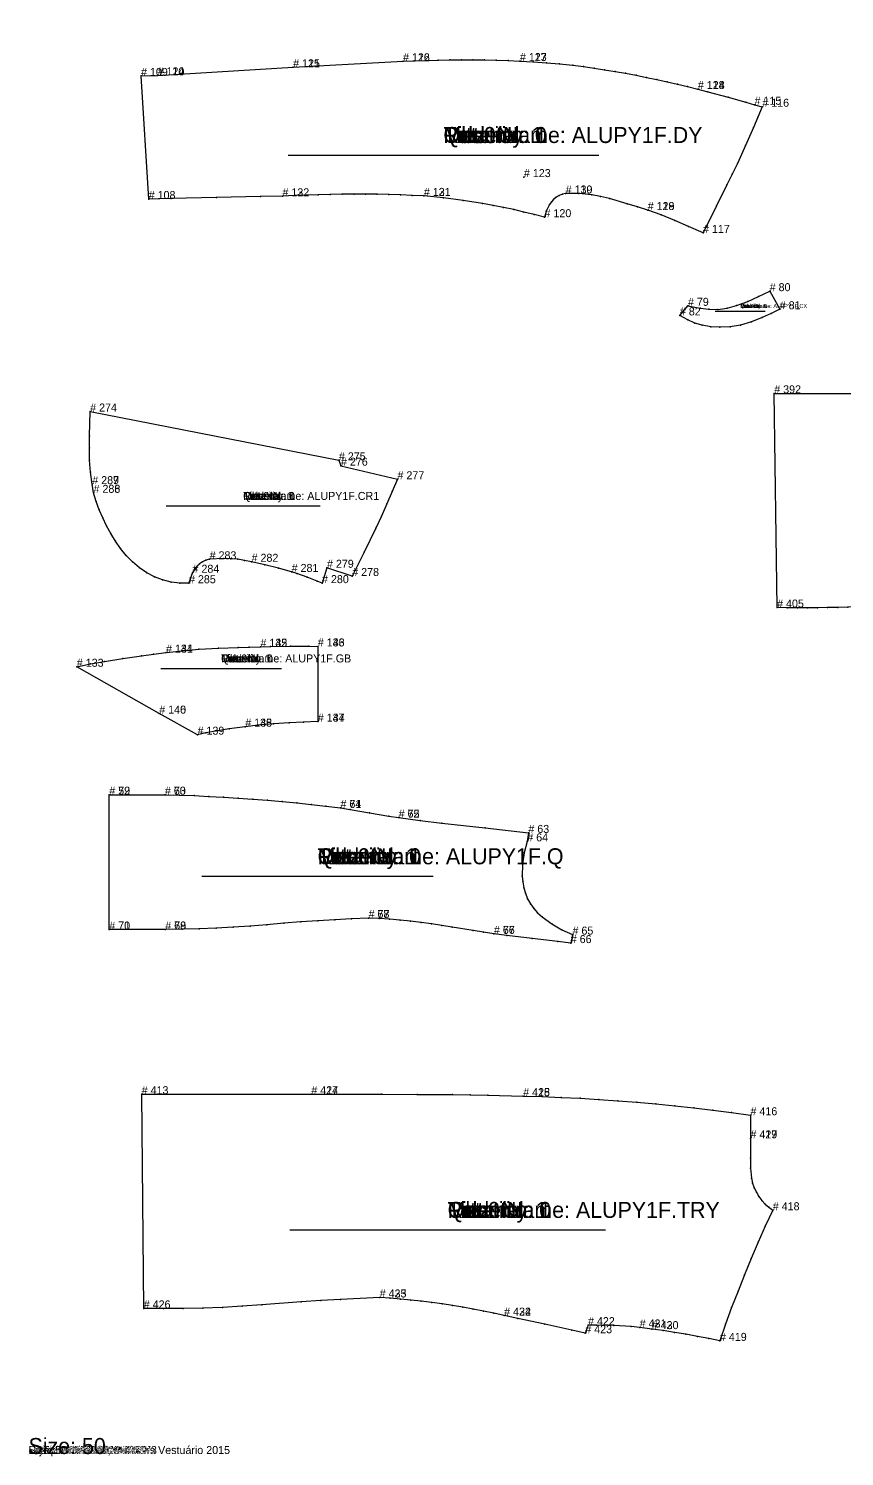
# Model space of a CAD drawing. Header units: metres. Extents: x 0 to 4082, y -3 to 2700.
# Drawn here: x 0 to 1021, y -3 to 1782 of the extents above; entities that cross this region are included whole.
import ezdxf

# ---------------------------------------------------------------- set-up
doc = ezdxf.new("R2010")
doc.units = ezdxf.units.M

# ---------------------------------------------------------------- blocks, each defined once
blk = doc.blocks.new('1')
at = {"layer": '1'}
blk.add_text('Size: 50', height=10, dxfattribs=at).set_placement((0, 0))
blk = doc.blocks.new('2')
at = {"layer": '1'}
blk.add_text('Size: 50', height=20, dxfattribs=at).set_placement((0, 0))
blk = doc.blocks.new('3')
at = {"layer": '1'}
blk.add_lwpolyline([(101, 824.1), (170.6, 824.1), (189, 823.6), (207.3, 822.9), (225.6, 822), (244, 821.1), (262.3, 819.9), (280.6, 818.6), (298.9, 817.2), (317.2, 815.6), (335.5, 813.8), (353.7, 811.9), (372, 809.8), (390.2, 807.5), (402.3, 805.5), (426.5, 801.4), (450.8, 797.4), (462.9, 795.4), (489.9, 791.9), (517, 788.6), (571.1, 782.5), (625.2, 776.3), (623.8, 765.7), (619.9, 751.5), (617.8, 737.1), (617.5, 722.4), (618.1, 715), (619.5, 707.8), (621.5, 700.8), (624.2, 694.1), (627.7, 687.7), (631.9, 681.8), (636.8, 676.3), (642.4, 671.4), (654.5, 662.7), (667, 655.3), (680.4, 649.2), (678.2, 638.6), (662.1, 640.5), (630.1, 644.3), (598.1, 648.2), (582.1, 650.1), (569.1, 652.4), (556.1, 654.5), (530, 658.6), (517, 660.6), (504, 662.5), (491, 664.2), (477.9, 665.8), (464.8, 667.2), (451.6, 668.3), (438.5, 669.2), (425.3, 669.9), (404.1, 668.9), (382.9, 667.8), (361.7, 666.6), (340.5, 665.1), (319.3, 663.4), (298.2, 661.6), (277, 659.9), (255.8, 658.3), (234.6, 657.2), (213.4, 656.4), (192.2, 655.9), (171, 655.6), (101, 655.6)], close=True, dxfattribs=at)
at = {"layer": '13'}
for p in [(101, 824.1), (101, 655.6)]:
    blk.add_point(p, dxfattribs=at)
at = {"layer": '2'}
for p in [(101, 824.1), (170.6, 824.1), (390.2, 807.5), (462.9, 795.4), (625.2, 776.3), (623.8, 765.7), (425.3, 669.9), (101, 655.6), (171, 655.6), (582.1, 650.1), (680.4, 649.2), (678.2, 638.6)]:
    blk.add_point(p, dxfattribs=at)
at = {"layer": '3'}
for p in [(189, 823.6), (207.3, 822.9), (225.6, 822), (244, 821.1), (262.3, 819.9), (280.6, 818.6), (298.9, 817.2), (317.2, 815.6), (335.5, 813.8), (353.7, 811.9), (372, 809.8), (402.3, 805.5), (426.5, 801.4), (450.8, 797.4), (489.9, 791.9), (517, 788.6), (571.1, 782.5), (619.9, 751.5), (617.8, 737.1), (617.5, 722.4), (618.1, 715), (619.5, 707.8), (621.5, 700.8), (624.2, 694.1), (627.7, 687.7), (631.9, 681.8), (298.2, 661.6), (319.3, 663.4), (340.5, 665.1), (361.7, 666.6), (382.9, 667.8), (404.1, 668.9), (438.5, 669.2), (451.6, 668.3), (464.8, 667.2), (477.9, 665.8), (491, 664.2), (504, 662.5), (517, 660.6), (636.8, 676.3), (642.4, 671.4), (654.5, 662.7), (192.2, 655.9), (213.4, 656.4), (234.6, 657.2), (255.8, 658.3), (277, 659.9), (530, 658.6), (556.1, 654.5), (569.1, 652.4), (598.1, 648.2), (630.1, 644.3), (667, 655.3), (662.1, 640.5)]:
    blk.add_point(p, dxfattribs=at)
at = {"layer": '4'}
for p in [(170.6, 824.1, 7.5), (390.2, 807.5, 7.5), (462.9, 795.4, 7.5), (425.3, 669.9, 7.5), (171, 655.6, 7.5), (582.1, 650.1, 7.5)]:
    blk.add_point(p, dxfattribs=at)
at = {"layer": '7'}
blk.add_line((216.7, 722.1), (506.3, 722.1), dxfattribs=at)
at = {"layer": '84'}
blk.add_lwpolyline([(101, 824.1), (170.6, 824.1), (189, 823.6), (207.3, 822.9), (225.6, 822), (244, 821.1), (262.3, 819.9), (280.6, 818.6), (298.9, 817.2), (317.2, 815.6), (335.5, 813.8), (353.7, 811.9), (372, 809.8), (390.2, 807.5), (402.3, 805.5), (426.5, 801.4), (450.8, 797.4), (462.9, 795.4), (489.9, 791.9), (517, 788.6), (571.1, 782.5), (625.2, 776.3), (623.8, 765.7), (619.9, 751.5), (617.8, 737.1), (617.5, 722.4), (618.1, 715), (619.5, 707.8), (621.5, 700.8), (624.2, 694.1), (627.7, 687.7), (631.9, 681.8), (636.8, 676.3), (642.4, 671.4), (654.5, 662.7), (667, 655.3), (680.4, 649.2), (678.2, 638.6), (662.1, 640.5), (630.1, 644.3), (598.1, 648.2), (582.1, 650.1), (569.1, 652.4), (556.1, 654.5), (530, 658.6), (517, 660.6), (504, 662.5), (491, 664.2), (477.9, 665.8), (464.8, 667.2), (451.6, 668.3), (438.5, 669.2), (425.3, 669.9), (404.1, 668.9), (382.9, 667.8), (361.7, 666.6), (340.5, 665.1), (319.3, 663.4), (298.2, 661.6), (277, 659.9), (255.8, 658.3), (234.6, 657.2), (213.4, 656.4), (192.2, 655.9), (171, 655.6), (101, 655.6)], close=True, dxfattribs=at)
at = {"layer": '1'}
for s, height, p in [('# 73', 10, (170.6, 824.1)), ('# 74', 10, (390.2, 807.5)), ('# 75', 10, (462.9, 795.4)), ('Tilt: 0', 20, (361.5, 737.1)), ('Quantity: 1', 20, (361.5, 737.1)), ('Piece Name: ALUPY1F.Q', 20, (361.5, 737.1)), ('Rotation: 0', 20, (361.5, 737.1)), ('Fold: N', 20, (361.5, 737.1)), ('Material: 1', 20, (361.5, 737.1)), ('# 77', 10, (425.3, 669.9)), ('# 78', 10, (171, 655.6)), ('# 76', 10, (582.1, 650.1)), ('Size: 50', 20, (0, 0))]:
    blk.add_text(s, height=height, dxfattribs=at).set_placement(p)
at = {"layer": '13'}
for s, p in [('# 72', (101, 824.1)), ('# 71', (101, 655.6))]:
    blk.add_text(s, height=10, dxfattribs=at).set_placement(p)
at = {"layer": '2'}
for s, p in [('# 59', (101, 824.1)), ('# 60', (170.6, 824.1)), ('# 61', (390.2, 807.5)), ('# 62', (462.9, 795.4)), ('# 63', (625.2, 776.3)), ('# 64', (623.8, 765.7)), ('# 68', (425.3, 669.9)), ('# 70', (101, 655.6)), ('# 69', (171, 655.6)), ('# 67', (582.1, 650.1)), ('# 66', (678.2, 638.6)), ('# 65', (680.4, 649.2))]:
    blk.add_text(s, height=10, dxfattribs=at).set_placement(p)
blk = doc.blocks.new('4')
at = {"layer": '1'}
blk.add_lwpolyline([(824.8, 1435.1), (840, 1432.1), (851, 1430.8), (862.1, 1430.7), (874, 1432.2), (885.7, 1435.3), (899.6, 1440.5), (913.1, 1446.6), (927, 1453.4), (939.6, 1430.8), (928.8, 1425.4), (917.7, 1420.4), (904.4, 1415.2), (890.7, 1411.1), (877.7, 1409), (864.5, 1408.4), (853.4, 1408.9), (842.5, 1410.8), (833.4, 1413.6), (824.7, 1417.5), (814.7, 1423.1)], close=True, dxfattribs=at)
at = {"layer": '2'}
for p in [(927, 1453.4), (824.8, 1435.1), (939.6, 1430.8), (814.7, 1423.1)]:
    blk.add_point(p, dxfattribs=at)
at = {"layer": '3'}
for p in [(913.1, 1446.6), (840, 1432.1), (851, 1430.8), (862.1, 1430.7), (874, 1432.2), (885.7, 1435.3), (899.6, 1440.5), (824.7, 1417.5), (833.4, 1413.6), (842.5, 1410.8), (890.7, 1411.1), (904.4, 1415.2), (917.7, 1420.4), (928.8, 1425.4), (853.4, 1408.9), (864.5, 1408.4), (877.7, 1409)]:
    blk.add_point(p, dxfattribs=at)
at = {"layer": '7'}
blk.add_line((859, 1428.6), (921.4, 1428.6), dxfattribs=at)
at = {"layer": '84'}
blk.add_lwpolyline([(824.8, 1435.1), (840, 1432.1), (851, 1430.8), (862.1, 1430.7), (874, 1432.2), (885.7, 1435.3), (899.6, 1440.5), (913.1, 1446.6), (927, 1453.4), (939.6, 1430.8), (928.8, 1425.4), (917.7, 1420.4), (904.4, 1415.2), (890.7, 1411.1), (877.7, 1409), (864.5, 1408.4), (853.4, 1408.9), (842.5, 1410.8), (833.4, 1413.6), (824.7, 1417.5), (814.7, 1423.1)], close=True, dxfattribs=at)
at = {"layer": '1'}
for s, height, p in [('Tilt: 0', 5, (890.2, 1432.4)), ('Quantity: 1', 5, (890.2, 1432.4)), ('Piece Name: ALUPY1F.CX', 5, (890.2, 1432.4)), ('Rotation: 0', 5, (890.2, 1432.4)), ('Fold: N', 5, (890.2, 1432.4)), ('Material: 1', 5, (890.2, 1432.4)), ('Size: 50', 20, (0, 0))]:
    blk.add_text(s, height=height, dxfattribs=at).set_placement(p)
at = {"layer": '2'}
for s, p in [('# 80', (927, 1453.4)), ('# 82', (814.7, 1423.1)), ('# 79', (824.8, 1435.1)), ('# 81', (939.6, 1430.8))]:
    blk.add_text(s, height=10, dxfattribs=at).set_placement(p)
blk = doc.blocks.new('5')
at = {"layer": '1'}
blk.add_text('Size: 50', height=5, dxfattribs=at).set_placement((0, 0))
blk = doc.blocks.new('6')
at = {"layer": '1'}
blk.add_lwpolyline([(150.3, 1568.6), (140.7, 1722.4), (161.4, 1723.1), (331, 1733.3), (468.4, 1740.7), (483, 1741.4), (497.7, 1741.9), (512.3, 1742.3), (527, 1742.5), (541.4, 1742.6), (555.9, 1742.5), (570.4, 1742.4), (584.9, 1742.1), (599.7, 1741.6), (614.6, 1741), (631.2, 1740.1), (647.8, 1739), (664.3, 1737.5), (680.9, 1735.8), (694.1, 1734.1), (707.3, 1732.3), (720.4, 1730.2), (733.6, 1728), (746.7, 1725.7), (759.8, 1723.2), (772.9, 1720.6), (785.9, 1717.9), (798.8, 1715.1), (811.6, 1712.2), (824.4, 1709.2), (837.2, 1706.1), (849.8, 1702.7), (875.1, 1695.7), (897.1, 1689.5), (908.1, 1686.4), (917.8, 1683.9), (912.3, 1670.8), (906.8, 1657.8), (896.9, 1635.3), (886.6, 1613), (880.2, 1599.7), (873.6, 1586.4), (860.3, 1560.1), (843.6, 1526.2), (825.5, 1534.1), (808.5, 1541.6), (791.4, 1548.7), (774.4, 1554.8), (761.7, 1558.8), (748.9, 1562.7), (726.8, 1569.1), (715.6, 1571.8), (704.4, 1573.9), (688.2, 1575.4), (671.8, 1575.5), (667.7, 1574.6), (663.8, 1573), (660.1, 1570.9), (656.8, 1568.2), (653.9, 1565.1), (651.5, 1561.7), (647.8, 1554.1), (645.4, 1545.9), (632.6, 1549.2), (619.7, 1552.3), (606.8, 1555.3), (593.9, 1558), (581, 1560.5), (568, 1562.9), (543.6, 1566.7), (519.1, 1569.9), (494.5, 1572.5), (479.9, 1573.2), (465.3, 1573.7), (450.8, 1574.2), (436.2, 1574.5), (421.6, 1574.6), (407.1, 1574.7), (392.2, 1574.6), (377.2, 1574.3), (362.3, 1574), (347.4, 1573.5), (332.5, 1572.8), (317.6, 1572), (290, 1571.6), (235, 1570.6), (178.5, 1569.3)], close=True, dxfattribs=at)
at = {"layer": '13'}
blk.add_point((619.6, 1596), dxfattribs=at)
at = {"layer": '2'}
for p in [(331, 1733.3), (468.4, 1740.7), (614.6, 1741), (140.7, 1722.4), (161.4, 1723.1), (837.2, 1706.1), (908.1, 1686.4), (917.8, 1683.9), (317.6, 1572), (494.5, 1572.5), (671.8, 1575.5), (150.3, 1568.6), (774.4, 1554.8), (645.4, 1545.9), (843.6, 1526.2)]:
    blk.add_point(p, dxfattribs=at)
at = {"layer": '3'}
for p in [(483, 1741.4), (497.7, 1741.9), (512.3, 1742.3), (527, 1742.5), (541.4, 1742.6), (555.9, 1742.5), (570.4, 1742.4), (584.9, 1742.1), (599.7, 1741.6), (631.2, 1740.1), (647.8, 1739), (664.3, 1737.5), (680.9, 1735.8), (694.1, 1734.1), (707.3, 1732.3), (720.4, 1730.2), (733.6, 1728), (746.7, 1725.7), (759.8, 1723.2), (772.9, 1720.6), (785.9, 1717.9), (798.8, 1715.1), (811.6, 1712.2), (824.4, 1709.2), (849.8, 1702.7), (875.1, 1695.7), (897.1, 1689.5), (912.3, 1670.8), (906.8, 1657.8), (896.9, 1635.3), (886.6, 1613), (880.2, 1599.7), (235, 1570.6), (290, 1571.6), (332.5, 1572.8), (347.4, 1573.5), (362.3, 1574), (377.2, 1574.3), (392.2, 1574.6), (407.1, 1574.7), (421.6, 1574.6), (436.2, 1574.5), (450.8, 1574.2), (465.3, 1573.7), (479.9, 1573.2), (660.1, 1570.9), (663.8, 1573), (667.7, 1574.6), (688.2, 1575.4), (704.4, 1573.9), (715.6, 1571.8), (873.6, 1586.4), (178.5, 1569.3), (519.1, 1569.9), (543.6, 1566.7), (568, 1562.9), (581, 1560.5), (593.9, 1558), (606.8, 1555.3), (647.8, 1554.1), (651.5, 1561.7), (653.9, 1565.1), (656.8, 1568.2), (726.8, 1569.1), (748.9, 1562.7), (761.7, 1558.8), (860.3, 1560.1), (619.7, 1552.3), (632.6, 1549.2), (791.4, 1548.7), (808.5, 1541.6), (825.5, 1534.1)]:
    blk.add_point(p, dxfattribs=at)
at = {"layer": '4'}
for p in [(331, 1733.3, 7.5), (468.4, 1740.7, 7.5), (614.6, 1741, 7.5), (161.4, 1723.1, 7.5), (837.2, 1706.1, 7.5), (317.6, 1572, 7.5), (494.5, 1572.5, 7.5), (671.8, 1575.5, 7.5), (774.4, 1554.8, 7.5)]:
    blk.add_point(p, dxfattribs=at)
at = {"layer": '7'}
blk.add_line((324.6, 1623.6), (713.2, 1623.6), dxfattribs=at)
at = {"layer": '84'}
blk.add_lwpolyline([(150.3, 1568.6), (140.7, 1722.4), (161.4, 1723.1), (331, 1733.3), (468.4, 1740.7), (483, 1741.4), (497.7, 1741.9), (512.3, 1742.3), (527, 1742.5), (541.4, 1742.6), (555.9, 1742.5), (570.4, 1742.4), (584.9, 1742.1), (599.7, 1741.6), (614.6, 1741), (631.2, 1740.1), (647.8, 1739), (664.3, 1737.5), (680.9, 1735.8), (694.1, 1734.1), (707.3, 1732.3), (720.4, 1730.2), (733.6, 1728), (746.7, 1725.7), (759.8, 1723.2), (772.9, 1720.6), (785.9, 1717.9), (798.8, 1715.1), (811.6, 1712.2), (824.4, 1709.2), (837.2, 1706.1), (849.8, 1702.7), (875.1, 1695.7), (897.1, 1689.5), (908.1, 1686.4), (917.8, 1683.9), (912.3, 1670.8), (906.8, 1657.8), (896.9, 1635.3), (886.6, 1613), (880.2, 1599.7), (873.6, 1586.4), (860.3, 1560.1), (843.6, 1526.2), (825.5, 1534.1), (808.5, 1541.6), (791.4, 1548.7), (774.4, 1554.8), (761.7, 1558.8), (748.9, 1562.7), (726.8, 1569.1), (715.6, 1571.8), (704.4, 1573.9), (688.2, 1575.4), (671.8, 1575.5), (667.7, 1574.6), (663.8, 1573), (660.1, 1570.9), (656.8, 1568.2), (653.9, 1565.1), (651.5, 1561.7), (647.8, 1554.1), (645.4, 1545.9), (632.6, 1549.2), (619.7, 1552.3), (606.8, 1555.3), (593.9, 1558), (581, 1560.5), (568, 1562.9), (543.6, 1566.7), (519.1, 1569.9), (494.5, 1572.5), (479.9, 1573.2), (465.3, 1573.7), (450.8, 1574.2), (436.2, 1574.5), (421.6, 1574.6), (407.1, 1574.7), (392.2, 1574.6), (377.2, 1574.3), (362.3, 1574), (347.4, 1573.5), (332.5, 1572.8), (317.6, 1572), (290, 1571.6), (235, 1570.6), (178.5, 1569.3)], close=True, dxfattribs=at)
at = {"layer": '1'}
for s, height, p in [('# 126', 10, (468.4, 1740.7)), ('# 127', 10, (614.6, 1741)), ('# 124', 10, (161.4, 1723.1)), ('# 125', 10, (331, 1733.3)), ('# 128', 10, (837.2, 1706.1)), ('Tilt: 0', 20, (518.9, 1638.6)), ('Quantity: 1', 20, (518.9, 1638.6)), ('Piece Name: ALUPY1F.DY', 20, (518.9, 1638.6)), ('Rotation: 0', 20, (518.9, 1638.6)), ('Fold: N', 20, (518.9, 1638.6)), ('Material: 1', 20, (518.9, 1638.6)), ('# 132', 10, (317.6, 1572)), ('# 131', 10, (494.5, 1572.5)), ('# 130', 10, (671.8, 1575.5)), ('# 129', 10, (774.4, 1554.8)), ('Size: 50', 20, (0, 0))]:
    blk.add_text(s, height=height, dxfattribs=at).set_placement(p)
at = {"layer": '13'}
blk.add_text('# 123', height=10, dxfattribs=at).set_placement((619.6, 1596))
at = {"layer": '2'}
for s, p in [('# 112', (468.4, 1740.7)), ('# 113', (614.6, 1741)), ('# 109', (140.7, 1722.4)), ('# 110', (161.4, 1723.1)), ('# 111', (331, 1733.3)), ('# 114', (837.2, 1706.1)), ('# 115', (908.1, 1686.4)), ('# 116', (917.8, 1683.9)), ('# 108', (150.3, 1568.6)), ('# 122', (317.6, 1572)), ('# 121', (494.5, 1572.5)), ('# 119', (671.8, 1575.5)), ('# 120', (645.4, 1545.9)), ('# 118', (774.4, 1554.8)), ('# 117', (843.6, 1526.2))]:
    blk.add_text(s, height=10, dxfattribs=at).set_placement(p)
blk = doc.blocks.new('7')
at = {"layer": '1'}
blk.add_lwpolyline([(60.4, 984), (77.6, 987.5), (94.9, 990.7), (118, 994.5), (141.1, 997.8), (156.5, 999.8), (172, 1001.6), (192.4, 1003.9), (212.8, 1005.8), (237.5, 1007.2), (262.1, 1008.1), (276.1, 1008.5), (290.1, 1008.9), (302.6, 1009.2), (327.6, 1009.6), (350.4, 1009.6), (361.8, 1009.4), (361.8, 915.4), (343.9, 914.8), (325.9, 914), (306.5, 912.7), (287.1, 911), (271.1, 909.1), (251.1, 906.3), (236.4, 904.1), (221.9, 901.5), (211.4, 899.1), (163.5, 925.4)], close=True, dxfattribs=at)
at = {"layer": '2'}
for p in [(172, 1001.6), (290.1, 1008.9), (361.8, 1009.4), (60.4, 984), (163.5, 925.4), (361.8, 915.4), (211.4, 899.1), (271.1, 909.1)]:
    blk.add_point(p, dxfattribs=at)
at = {"layer": '3'}
for p in [(156.5, 999.8), (192.4, 1003.9), (212.8, 1005.8), (237.5, 1007.2), (262.1, 1008.1), (276.1, 1008.5), (302.6, 1009.2), (327.6, 1009.6), (350.4, 1009.6), (77.6, 987.5), (94.9, 990.7), (118, 994.5), (141.1, 997.8), (287.1, 911), (306.5, 912.7), (325.9, 914), (343.9, 914.8), (221.9, 901.5), (236.4, 904.1), (251.1, 906.3)]:
    blk.add_point(p, dxfattribs=at)
at = {"layer": '4'}
for p in [(172, 1001.6, 7.5), (290.1, 1008.9, 7.5), (361.8, 1009.4, 7.5), (163.5, 925.4, 7.5), (361.8, 915.4, 7.5), (271.1, 909.1, 7.5)]:
    blk.add_point(p, dxfattribs=at)
at = {"layer": '7'}
blk.add_line((165.5, 981.9), (316.2, 981.9), dxfattribs=at)
at = {"layer": '84'}
blk.add_lwpolyline([(60.4, 984), (77.6, 987.5), (94.9, 990.7), (118, 994.5), (141.1, 997.8), (156.5, 999.8), (172, 1001.6), (192.4, 1003.9), (212.8, 1005.8), (237.5, 1007.2), (262.1, 1008.1), (276.1, 1008.5), (290.1, 1008.9), (302.6, 1009.2), (327.6, 1009.6), (350.4, 1009.6), (361.8, 1009.4), (361.8, 915.4), (343.9, 914.8), (325.9, 914), (306.5, 912.7), (287.1, 911), (271.1, 909.1), (251.1, 906.3), (236.4, 904.1), (221.9, 901.5), (211.4, 899.1), (163.5, 925.4)], close=True, dxfattribs=at)
at = {"layer": '1'}
for s, height, p in [('# 142', 10, (290.1, 1008.9)), ('# 143', 10, (361.8, 1009.4)), ('# 141', 10, (172, 1001.6)), ('Tilt: 0', 10, (240.8, 989.4)), ('Quantity: 1', 10, (240.8, 989.4)), ('Piece Name: ALUPY1F.GB', 10, (240.8, 989.4)), ('Rotation: 0', 10, (240.8, 989.4)), ('Fold: N', 10, (240.8, 989.4)), ('Material: 1', 10, (240.8, 989.4)), ('# 146', 10, (163.5, 925.4)), ('# 145', 10, (271.1, 909.1)), ('# 144', 10, (361.8, 915.4)), ('Size: 50', 20, (0, 0))]:
    blk.add_text(s, height=height, dxfattribs=at).set_placement(p)
at = {"layer": '2'}
for s, p in [('# 135', (290.1, 1008.9)), ('# 136', (361.8, 1009.4)), ('# 134', (172, 1001.6)), ('# 133', (60.4, 984)), ('# 140', (163.5, 925.4)), ('# 138', (271.1, 909.1)), ('# 137', (361.8, 915.4)), ('# 139', (211.4, 899.1))]:
    blk.add_text(s, height=10, dxfattribs=at).set_placement(p)
blk = doc.blocks.new('8')
at = {"layer": '1'}
blk.add_lwpolyline([(1297.7, 322.2), (1336.8, 311.3), (1376, 305), (1384.4, 303.9), (1401.2, 301.9), (1417.9, 300.1), (1426.3, 299.2), (1444.5, 297.7), (1462.7, 296.4), (1480.9, 295.2), (1499.2, 294.2), (1517.4, 293.4), (1535.6, 292.8), (1553.9, 292.3), (1572.1, 292.1), (1590.4, 292), (1608.6, 292.2), (1626.9, 292.6), (1645.1, 293.3), (1663.3, 294.1), (1681.5, 295.3), (1699.7, 296.6), (1717.9, 298.2), (1808.9, 304.6), (1811.2, 294.4), (1808.8, 280.9), (1807.4, 267.3), (1806.9, 253.6), (1807.2, 246.7), (1808.2, 240), (1809.8, 233.4), (1812.1, 226.9), (1815, 220.7), (1818.5, 214.8), (1822.5, 209.3), (1827, 204.1), (1836.7, 194.4), (1847.3, 185.7), (1858.4, 177.9), (1870.2, 171), (1882.6, 165.1), (1900.6, 155.7), (1920, 144.9), (1939.1, 133.3), (1939.8, 122.6), (1917.4, 120.4), (1894.9, 118.4), (1872.4, 116.6), (1849.9, 115.1), (1827.4, 113.8), (1804.8, 112.6), (1787.9, 112), (1771, 111.6), (1754.1, 111.5), (1737.2, 111.6), (1720.3, 111.9), (1703.4, 112.5), (1686.5, 113.5), (1669.7, 114.7), (1652.9, 116.3), (1636.1, 118.2), (1619.3, 120.5), (1602.6, 123.1), (1570.5, 127.6), (1554.4, 129.9), (1538.4, 132.4), (1506.4, 137.5), (1474.4, 142.8), (1442.4, 148.2), (1410.5, 153.8), (1408.6, 147.4), (1369.6, 131), (1299.7, 143.5), (1264.6, 152.3), (1268.1, 191.1)], close=True, dxfattribs=at)
at = {"layer": '13'}
blk.add_point((1804.8, 112.6), dxfattribs=at)
at = {"layer": '2'}
for p in [(1297.7, 322.2), (1336.8, 311.3), (1376, 305), (1808.9, 304.6), (1426.3, 299.2), (1717.9, 298.2), (1811.2, 294.4), (1268.1, 191.1), (1882.6, 165.1), (1264.6, 152.3), (1299.7, 143.5), (1408.6, 147.4), (1410.5, 153.8), (1369.6, 131), (1939.1, 133.3), (1602.6, 123.1), (1804.8, 112.6), (1939.8, 122.6)]:
    blk.add_point(p, dxfattribs=at)
at = {"layer": '3'}
for p in [(1384.4, 303.9), (1401.2, 301.9), (1417.9, 300.1), (1444.5, 297.7), (1462.7, 296.4), (1480.9, 295.2), (1499.2, 294.2), (1517.4, 293.4), (1535.6, 292.8), (1553.9, 292.3), (1572.1, 292.1), (1590.4, 292), (1608.6, 292.2), (1626.9, 292.6), (1645.1, 293.3), (1663.3, 294.1), (1681.5, 295.3), (1699.7, 296.6), (1808.8, 280.9), (1806.9, 253.6), (1807.4, 267.3), (1807.2, 246.7), (1808.2, 240), (1809.8, 233.4), (1812.1, 226.9), (1815, 220.7), (1818.5, 214.8), (1822.5, 209.3), (1827, 204.1), (1836.7, 194.4), (1847.3, 185.7), (1858.4, 177.9), (1870.2, 171), (1442.4, 148.2), (1900.6, 155.7), (1920, 144.9), (1474.4, 142.8), (1506.4, 137.5), (1538.4, 132.4), (1554.4, 129.9), (1570.5, 127.6), (1619.3, 120.5), (1636.1, 118.2), (1652.9, 116.3), (1669.7, 114.7), (1686.5, 113.5), (1703.4, 112.5), (1720.3, 111.9), (1737.2, 111.6), (1754.1, 111.5), (1771, 111.6), (1787.9, 112), (1827.4, 113.8), (1849.9, 115.1), (1872.4, 116.6), (1894.9, 118.4), (1917.4, 120.4)]:
    blk.add_point(p, dxfattribs=at)
at = {"layer": '4'}
for p in [(1376, 305, 7.5), (1426.3, 299.2, 7.5), (1717.9, 298.2, 7.5), (1882.6, 165.1, 7.5), (1299.7, 143.5, 7.5), (1602.6, 123.1, 7.5), (1804.8, 112.6, 7.5)]:
    blk.add_point(p, dxfattribs=at)
at = {"layer": '7'}
blk.add_line((1385.7, 206.3), (1723.3, 206.3), dxfattribs=at)
at = {"layer": '84'}
blk.add_lwpolyline([(1297.7, 322.2), (1336.8, 311.3), (1376, 305), (1384.4, 303.9), (1401.2, 301.9), (1417.9, 300.1), (1426.3, 299.2), (1444.5, 297.7), (1462.7, 296.4), (1480.9, 295.2), (1499.2, 294.2), (1517.4, 293.4), (1535.6, 292.8), (1553.9, 292.3), (1572.1, 292.1), (1590.4, 292), (1608.6, 292.2), (1626.9, 292.6), (1645.1, 293.3), (1663.3, 294.1), (1681.5, 295.3), (1699.7, 296.6), (1717.9, 298.2), (1808.9, 304.6), (1811.2, 294.4), (1808.8, 280.9), (1807.4, 267.3), (1806.9, 253.6), (1807.2, 246.7), (1808.2, 240), (1809.8, 233.4), (1812.1, 226.9), (1815, 220.7), (1818.5, 214.8), (1822.5, 209.3), (1827, 204.1), (1836.7, 194.4), (1847.3, 185.7), (1858.4, 177.9), (1870.2, 171), (1882.6, 165.1), (1900.6, 155.7), (1920, 144.9), (1939.1, 133.3), (1939.8, 122.6), (1917.4, 120.4), (1894.9, 118.4), (1872.4, 116.6), (1849.9, 115.1), (1827.4, 113.8), (1804.8, 112.6), (1787.9, 112), (1771, 111.6), (1754.1, 111.5), (1737.2, 111.6), (1720.3, 111.9), (1703.4, 112.5), (1686.5, 113.5), (1669.7, 114.7), (1652.9, 116.3), (1636.1, 118.2), (1619.3, 120.5), (1602.6, 123.1), (1570.5, 127.6), (1554.4, 129.9), (1538.4, 132.4), (1506.4, 137.5), (1474.4, 142.8), (1442.4, 148.2), (1410.5, 153.8), (1408.6, 147.4), (1369.6, 131), (1299.7, 143.5), (1264.6, 152.3), (1268.1, 191.1)], close=True, dxfattribs=at)
at = {"layer": '1'}
for s, height, p in [('# 166', 10, (1376, 305)), ('# 167', 10, (1426.3, 299.2)), ('# 168', 10, (1717.9, 298.2)), ('Tilt: 0', 20, (1554.5, 221.3)), ('Quantity: 1', 20, (1554.5, 221.3)), ('Piece Name: ALUPY1F.MB', 20, (1554.5, 221.3)), ('Rotation: 0', 20, (1554.5, 221.3)), ('Fold: N', 20, (1554.5, 221.3)), ('Material: 1', 20, (1554.5, 221.3)), ('# 169', 10, (1882.6, 165.1)), ('# 172', 10, (1299.7, 143.5)), ('# 171', 10, (1602.6, 123.1)), ('# 170', 10, (1804.8, 112.6)), ('Size: 50', 10, (0, 0))]:
    blk.add_text(s, height=height, dxfattribs=at).set_placement(p)
at = {"layer": '13'}
blk.add_text('# 165', height=10, dxfattribs=at).set_placement((1804.8, 112.6))
at = {"layer": '2'}
for s, p in [('# 147', (1297.7, 322.2)), ('# 148', (1336.8, 311.3)), ('# 149', (1376, 305)), ('# 150', (1426.3, 299.2)), ('# 151', (1717.9, 298.2)), ('# 152', (1808.9, 304.6)), ('# 153', (1811.2, 294.4)), ('# 164', (1268.1, 191.1)), ('# 163', (1264.6, 152.3)), ('# 159', (1410.5, 153.8)), ('# 154', (1882.6, 165.1)), ('# 162', (1299.7, 143.5)), ('# 160', (1408.6, 147.4)), ('# 155', (1939.1, 133.3)), ('# 161', (1369.6, 131)), ('# 158', (1602.6, 123.1)), ('# 156', (1939.8, 122.6)), ('# 157', (1804.8, 112.6))]:
    blk.add_text(s, height=10, dxfattribs=at).set_placement(p)
blk = doc.blocks.new('9')
at = {"layer": '1'}
blk.add_text('Size: 50', height=20, dxfattribs=at).set_placement((0, 0))
blk = doc.blocks.new('10')
at = {"layer": '1'}
blk.add_text('Size: 50', height=20, dxfattribs=at).set_placement((0, 0))
blk = doc.blocks.new('11')
at = {"layer": '1'}
blk.add_text('Size: 50', height=10, dxfattribs=at).set_placement((0, 0))
blk = doc.blocks.new('12')
at = {"layer": '1'}
blk.add_lwpolyline([(1231, 1771.5), (1244.8, 1771.8), (1258.6, 1771.9), (1272.5, 1771.9), (1286.3, 1771.7), (1300.1, 1771.3), (1313.9, 1770.8), (1327.9, 1770.1), (1342, 1769.3), (1356, 1768.3), (1370.1, 1767.1), (1384.1, 1765.8), (1398.1, 1764.3), (1412.9, 1763.2), (1427.6, 1761.9), (1442.3, 1760.5), (1457, 1759), (1471.7, 1757.3), (1486.3, 1755.5), (1501, 1753.5), (1515.6, 1751.3), (1530.2, 1749), (1544.8, 1746.6), (1559.4, 1744), (1574, 1741.3), (1586.7, 1738.9), (1599.3, 1736.6), (1612.1, 1734.4), (1624.8, 1732.2), (1637.5, 1730.2), (1650.2, 1728.2), (1663, 1726.3), (1675.7, 1724.5), (1688.5, 1722.7), (1701.3, 1721), (1714.1, 1719.5), (1726.9, 1717.9), (1725.4, 1706.9), (1723.1, 1696.1), (1721.7, 1685.2), (1721.2, 1672.3), (1722.2, 1659.4), (1724.6, 1646.8), (1726.6, 1640.7), (1729.3, 1635), (1733.5, 1628.5), (1738.6, 1622.7), (1744.4, 1617.3), (1750.5, 1612.5), (1758.9, 1606.7), (1767.7, 1601.6), (1776.9, 1597.3), (1786.8, 1593.8), (1784.7, 1583.1), (1767.4, 1585.2), (1732.7, 1589.5), (1698.1, 1593.7), (1680.8, 1595.8), (1667.9, 1597.9), (1655, 1599.9), (1629.1, 1603.8), (1616.3, 1605.7), (1603.4, 1607.6), (1590.5, 1609.4), (1577.5, 1610.9), (1564.7, 1612.2), (1551.8, 1613.2), (1538.9, 1614), (1525.9, 1614.5), (1507.5, 1613.8), (1489, 1612.9), (1470.6, 1611.9), (1452.2, 1610.8), (1378.5, 1605.1), (1360, 1603.9), (1341.6, 1603), (1323.2, 1602.2), (1304.7, 1601.7), (1286.3, 1601.3), (1267.8, 1601), (1249.4, 1600.9), (1231, 1601)], close=True, dxfattribs=at)
at = {"layer": '2'}
for p in [(1231, 1771.5), (1398.1, 1764.3), (1574, 1741.3), (1726.9, 1717.9), (1725.4, 1706.9), (1525.9, 1614.5), (1231, 1601), (1680.8, 1595.8), (1786.8, 1593.8), (1784.7, 1583.1)]:
    blk.add_point(p, dxfattribs=at)
at = {"layer": '3'}
for p in [(1244.8, 1771.8), (1258.6, 1771.9), (1272.5, 1771.9), (1286.3, 1771.7), (1300.1, 1771.3), (1313.9, 1770.8), (1327.9, 1770.1), (1342, 1769.3), (1356, 1768.3), (1370.1, 1767.1), (1384.1, 1765.8), (1412.9, 1763.2), (1427.6, 1761.9), (1442.3, 1760.5), (1457, 1759), (1471.7, 1757.3), (1486.3, 1755.5), (1501, 1753.5), (1515.6, 1751.3), (1530.2, 1749), (1544.8, 1746.6), (1559.4, 1744), (1586.7, 1738.9), (1599.3, 1736.6), (1612.1, 1734.4), (1624.8, 1732.2), (1637.5, 1730.2), (1650.2, 1728.2), (1663, 1726.3), (1675.7, 1724.5), (1688.5, 1722.7), (1701.3, 1721), (1714.1, 1719.5), (1723.1, 1696.1), (1721.7, 1685.2), (1721.2, 1672.3), (1722.2, 1659.4), (1724.6, 1646.8), (1726.6, 1640.7), (1729.3, 1635), (1733.5, 1628.5), (1452.2, 1610.8), (1470.6, 1611.9), (1489, 1612.9), (1507.5, 1613.8), (1538.9, 1614), (1551.8, 1613.2), (1564.7, 1612.2), (1577.5, 1610.9), (1590.5, 1609.4), (1603.4, 1607.6), (1738.6, 1622.7), (1744.4, 1617.3), (1750.5, 1612.5), (1758.9, 1606.7), (1249.4, 1600.9), (1267.8, 1601), (1286.3, 1601.3), (1304.7, 1601.7), (1323.2, 1602.2), (1341.6, 1603), (1360, 1603.9), (1378.5, 1605.1), (1616.3, 1605.7), (1629.1, 1603.8), (1655, 1599.9), (1667.9, 1597.9), (1698.1, 1593.7), (1732.7, 1589.5), (1767.7, 1601.6), (1776.9, 1597.3), (1767.4, 1585.2)]:
    blk.add_point(p, dxfattribs=at)
at = {"layer": '4'}
for p in [(1398.1, 1764.3, 7.5), (1574, 1741.3, 7.5), (1525.9, 1614.5, 7.5), (1680.8, 1595.8, 7.5)]:
    blk.add_point(p, dxfattribs=at)
at = {"layer": '7'}
blk.add_line((1339.1, 1668.1), (1617, 1668.1), dxfattribs=at)
at = {"layer": '84'}
blk.add_lwpolyline([(1231, 1771.5), (1244.8, 1771.8), (1258.6, 1771.9), (1272.5, 1771.9), (1286.3, 1771.7), (1300.1, 1771.3), (1313.9, 1770.8), (1327.9, 1770.1), (1342, 1769.3), (1356, 1768.3), (1370.1, 1767.1), (1384.1, 1765.8), (1398.1, 1764.3), (1412.9, 1763.2), (1427.6, 1761.9), (1442.3, 1760.5), (1457, 1759), (1471.7, 1757.3), (1486.3, 1755.5), (1501, 1753.5), (1515.6, 1751.3), (1530.2, 1749), (1544.8, 1746.6), (1559.4, 1744), (1574, 1741.3), (1586.7, 1738.9), (1599.3, 1736.6), (1612.1, 1734.4), (1624.8, 1732.2), (1637.5, 1730.2), (1650.2, 1728.2), (1663, 1726.3), (1675.7, 1724.5), (1688.5, 1722.7), (1701.3, 1721), (1714.1, 1719.5), (1726.9, 1717.9), (1725.4, 1706.9), (1723.1, 1696.1), (1721.7, 1685.2), (1721.2, 1672.3), (1722.2, 1659.4), (1724.6, 1646.8), (1726.6, 1640.7), (1729.3, 1635), (1733.5, 1628.5), (1738.6, 1622.7), (1744.4, 1617.3), (1750.5, 1612.5), (1758.9, 1606.7), (1767.7, 1601.6), (1776.9, 1597.3), (1786.8, 1593.8), (1784.7, 1583.1), (1767.4, 1585.2), (1732.7, 1589.5), (1698.1, 1593.7), (1680.8, 1595.8), (1667.9, 1597.9), (1655, 1599.9), (1629.1, 1603.8), (1616.3, 1605.7), (1603.4, 1607.6), (1590.5, 1609.4), (1577.5, 1610.9), (1564.7, 1612.2), (1551.8, 1613.2), (1538.9, 1614), (1525.9, 1614.5), (1507.5, 1613.8), (1489, 1612.9), (1470.6, 1611.9), (1452.2, 1610.8), (1378.5, 1605.1), (1360, 1603.9), (1341.6, 1603), (1323.2, 1602.2), (1304.7, 1601.7), (1286.3, 1601.3), (1267.8, 1601), (1249.4, 1600.9), (1231, 1601)], close=True, dxfattribs=at)
at = {"layer": '1'}
for s, height, p in [('# 243', 10, (1398.1, 1764.3)), ('# 244', 10, (1574, 1741.3)), ('Tilt: 0', 20, (1478, 1683.1)), ('Quantity: 1', 20, (1478, 1683.1)), ('Piece Name: ALUPY1F.QY', 20, (1478, 1683.1)), ('Rotation: 0', 20, (1478, 1683.1)), ('Fold: N', 20, (1478, 1683.1)), ('Material: 1', 20, (1478, 1683.1)), ('# 246', 10, (1525.9, 1614.5)), ('# 245', 10, (1680.8, 1595.8)), ('Size: 50', 20, (0, 0))]:
    blk.add_text(s, height=height, dxfattribs=at).set_placement(p)
at = {"layer": '2'}
for s, p in [('# 233', (1231, 1771.5)), ('# 234', (1398.1, 1764.3)), ('# 235', (1574, 1741.3)), ('# 237', (1725.4, 1706.9)), ('# 236', (1726.9, 1717.9)), ('# 241', (1525.9, 1614.5)), ('# 242', (1231, 1601)), ('# 240', (1680.8, 1595.8)), ('# 239', (1784.7, 1583.1)), ('# 238', (1786.8, 1593.8))]:
    blk.add_text(s, height=10, dxfattribs=at).set_placement(p)
blk = doc.blocks.new('13')
at = {"layer": '1'}
blk.add_text('Size: 50', height=20, dxfattribs=at).set_placement((0, 0))
blk = doc.blocks.new('14')
at = {"layer": '1'}
blk.add_lwpolyline([(77.1, 1303), (388.2, 1242), (390.8, 1235.3), (461.5, 1218.3), (455, 1202.9), (448.3, 1187.6), (441.4, 1172.4), (434.3, 1157.3), (419.7, 1127.3), (404.9, 1097.4), (373.3, 1107.7), (367.1, 1088.5), (360.9, 1091), (348.3, 1095.9), (335.5, 1100.4), (329.1, 1102.5), (312.6, 1107.4), (295.7, 1111.4), (279, 1115.2), (270.3, 1117), (261.6, 1118.3), (252.9, 1119), (244.1, 1119.2), (226.5, 1118.3), (221.9, 1117.1), (217.6, 1115.1), (213.7, 1112.5), (210.3, 1109.3), (207.5, 1105.6), (205.1, 1101.5), (204.2, 1099.4), (202.5, 1095.1), (201.2, 1090.6), (200.7, 1088.4), (189.2, 1088.6), (178.2, 1089.9), (167.7, 1092.5), (157.6, 1096.3), (147.9, 1101.5), (138.7, 1107.8), (130.2, 1115.2), (122.3, 1123.2), (115.2, 1131.9), (108.8, 1140.9), (102.9, 1150.4), (97.6, 1160.1), (92.8, 1170.1), (88.4, 1180.2), (84.6, 1190.7), (81.3, 1201.4), (79.7, 1212.2), (77.6, 1227.2), (76.4, 1242.3), (76.1, 1257.5), (76.4, 1272.7)], close=True, dxfattribs=at)
at = {"layer": '2'}
for p in [(77.1, 1303), (388.2, 1242), (390.8, 1235.3), (461.5, 1218.3), (79.7, 1212.2), (81.3, 1201.4), (226.5, 1118.3), (279, 1115.2), (373.3, 1107.7), (205.1, 1101.5), (329.1, 1102.5), (404.9, 1097.4), (200.7, 1088.4), (367.1, 1088.5)]:
    blk.add_point(p, dxfattribs=at)
at = {"layer": '3'}
for p in [(76.4, 1272.7), (76.1, 1257.5), (76.4, 1242.3), (77.6, 1227.2), (455, 1202.9), (84.6, 1190.7), (88.4, 1180.2), (448.3, 1187.6), (92.8, 1170.1), (97.6, 1160.1), (441.4, 1172.4), (102.9, 1150.4), (434.3, 1157.3), (108.8, 1140.9), (115.2, 1131.9), (419.7, 1127.3), (122.3, 1123.2), (130.2, 1115.2), (138.7, 1107.8), (210.3, 1109.3), (213.7, 1112.5), (217.6, 1115.1), (221.9, 1117.1), (244.1, 1119.2), (252.9, 1119), (261.6, 1118.3), (270.3, 1117), (295.7, 1111.4), (312.6, 1107.4), (147.9, 1101.5), (157.6, 1096.3), (167.7, 1092.5), (178.2, 1089.9), (201.2, 1090.6), (202.5, 1095.1), (204.2, 1099.4), (207.5, 1105.6), (335.5, 1100.4), (348.3, 1095.9), (360.9, 1091), (189.2, 1088.6)]:
    blk.add_point(p, dxfattribs=at)
at = {"layer": '4'}
for p in [(79.7, 1212.2, 81.6), (81.3, 1201.4, 7.4)]:
    blk.add_point(p, dxfattribs=at)
at = {"layer": '7'}
blk.add_line((172.1, 1185), (364.8, 1185), dxfattribs=at)
at = {"layer": '84'}
blk.add_lwpolyline([(77.1, 1303), (388.2, 1242), (390.8, 1235.3), (461.5, 1218.3), (455, 1202.9), (448.3, 1187.6), (441.4, 1172.4), (434.3, 1157.3), (419.7, 1127.3), (404.9, 1097.4), (373.3, 1107.7), (367.1, 1088.5), (360.9, 1091), (348.3, 1095.9), (335.5, 1100.4), (329.1, 1102.5), (312.6, 1107.4), (295.7, 1111.4), (279, 1115.2), (270.3, 1117), (261.6, 1118.3), (252.9, 1119), (244.1, 1119.2), (226.5, 1118.3), (221.9, 1117.1), (217.6, 1115.1), (213.7, 1112.5), (210.3, 1109.3), (207.5, 1105.6), (205.1, 1101.5), (204.2, 1099.4), (202.5, 1095.1), (201.2, 1090.6), (200.7, 1088.4), (189.2, 1088.6), (178.2, 1089.9), (167.7, 1092.5), (157.6, 1096.3), (147.9, 1101.5), (138.7, 1107.8), (130.2, 1115.2), (122.3, 1123.2), (115.2, 1131.9), (108.8, 1140.9), (102.9, 1150.4), (97.6, 1160.1), (92.8, 1170.1), (88.4, 1180.2), (84.6, 1190.7), (81.3, 1201.4), (79.7, 1212.2), (77.6, 1227.2), (76.4, 1242.3), (76.1, 1257.5), (76.4, 1272.7)], close=True, dxfattribs=at)
at = {"layer": '1'}
for s, height, p in [('# 289', 10, (79.7, 1212.2)), ('# 288', 10, (81.3, 1201.4)), ('Tilt: 0', 10, (268.4, 1192.5)), ('Quantity: 1', 10, (268.4, 1192.5)), ('Piece Name: ALUPY1F.CR1', 10, (268.4, 1192.5)), ('Rotation: 0', 10, (268.4, 1192.5)), ('Fold: N', 10, (268.4, 1192.5)), ('Material: 1', 10, (268.4, 1192.5)), ('Size: 50', 20, (0, 0))]:
    blk.add_text(s, height=height, dxfattribs=at).set_placement(p)
at = {"layer": '2'}
for s, p in [('# 274', (77.1, 1303)), ('# 275', (388.2, 1242)), ('# 276', (390.8, 1235.3)), ('# 287', (79.7, 1212.2)), ('# 277', (461.5, 1218.3)), ('# 286', (81.3, 1201.4)), ('# 283', (226.5, 1118.3)), ('# 282', (279, 1115.2)), ('# 284', (205.1, 1101.5)), ('# 281', (329.1, 1102.5)), ('# 279', (373.3, 1107.7)), ('# 278', (404.9, 1097.4)), ('# 285', (200.7, 1088.4)), ('# 280', (367.1, 1088.5))]:
    blk.add_text(s, height=10, dxfattribs=at).set_placement(p)
blk = doc.blocks.new('15')
at = {"layer": '1'}
blk.add_text('Size: 50', height=10, dxfattribs=at).set_placement((0, 0))
blk = doc.blocks.new('16')
at = {"layer": '1'}
blk.add_text('Size: 50', height=20, dxfattribs=at).set_placement((0, 0))
blk = doc.blocks.new('17')
at = {"layer": '1'}
blk.add_text('Size: 50', height=20, dxfattribs=at).set_placement((0, 0))
blk = doc.blocks.new('18')
at = {"layer": '1'}
blk.add_text('Size: 50', height=20, dxfattribs=at).set_placement((0, 0))
blk = doc.blocks.new('19')
at = {"layer": '1'}
blk.add_text('Size: 50', height=20, dxfattribs=at).set_placement((0, 0))
blk = doc.blocks.new('20')
at = {"layer": '1'}
blk.add_text('Size: 50', height=20, dxfattribs=at).set_placement((0, 0))
blk = doc.blocks.new('21')
at = {"layer": '1'}
blk.add_lwpolyline([(932.7, 1325.7), (1147.9, 1325.7), (1238.3, 1325.7), (1283.4, 1325.6), (1328.6, 1325.2), (1351.2, 1324.9), (1373.7, 1324.5), (1418.9, 1323.4), (1442.6, 1322.7), (1466.3, 1321.8), (1490, 1320.6), (1513.7, 1319.2), (1537.4, 1317.6), (1561.1, 1315.7), (1584.8, 1313.6), (1608.5, 1311.2), (1632.2, 1308.6), (1655.9, 1305.8), (1679.6, 1302.7), (1703.2, 1299.4), (1703.2, 1270.5), (1703.4, 1245.6), (1703.4, 1233.1), (1704.6, 1220.8), (1706, 1214.7), (1708, 1208.8), (1710.6, 1203.1), (1713.8, 1197.8), (1717.4, 1193), (1721.5, 1188.5), (1726, 1184.4), (1731.1, 1180.7), (1721.7, 1160.8), (1712.7, 1140.7), (1704.2, 1120.4), (1695.9, 1099.9), (1687.6, 1079.5), (1679.6, 1059), (1672.1, 1038.3), (1665.1, 1017.4), (1651, 1020.4), (1636.8, 1023.2), (1622.6, 1025.7), (1608.3, 1028.1), (1594.1, 1030.2), (1579.7, 1032.1), (1564.6, 1034.2), (1553.9, 1035.2), (1532.4, 1036.6), (1510.8, 1037.2), (1500, 1037.1), (1496.7, 1027), (1479.8, 1030.8), (1446, 1038.3), (1412.1, 1045.6), (1395.2, 1049.1), (1382.3, 1051.9), (1369.3, 1054.6), (1356.4, 1057.1), (1343.4, 1059.5), (1330.5, 1061.6), (1317.5, 1063.6), (1304.5, 1065.4), (1291.5, 1067), (1278.5, 1068.5), (1265.5, 1069.7), (1252.5, 1070.8), (1239.4, 1071.7), (1188.9, 1069.3), (1163.6, 1067.9), (1151, 1067.1), (1138.4, 1066.2), (1087.9, 1062.4), (1075.3, 1061.5), (1062.6, 1060.6), (1050, 1059.8), (1037.3, 1059.1), (1024.7, 1058.6), (1012.1, 1058.2), (999.5, 1057.9), (986.9, 1057.7), (974.2, 1057.7), (961.6, 1057.7), (949, 1057.8), (936.3, 1058)], close=True, dxfattribs=at)
at = {"layer": '2'}
for p in [(932.7, 1325.7), (1147.9, 1325.7), (1418.9, 1323.4), (1703.2, 1299.4), (1703.2, 1270.5), (1731.1, 1180.7), (1239.4, 1071.7), (936.3, 1058), (1395.2, 1049.1), (1500, 1037.1), (1496.7, 1027), (1564.6, 1034.2), (1579.7, 1032.1), (1665.1, 1017.4)]:
    blk.add_point(p, dxfattribs=at)
at = {"layer": '3'}
for p in [(1238.3, 1325.7), (1283.4, 1325.6), (1328.6, 1325.2), (1351.2, 1324.9), (1373.7, 1324.5), (1442.6, 1322.7), (1466.3, 1321.8), (1490, 1320.6), (1513.7, 1319.2), (1537.4, 1317.6), (1561.1, 1315.7), (1584.8, 1313.6), (1608.5, 1311.2), (1632.2, 1308.6), (1655.9, 1305.8), (1679.6, 1302.7), (1703.4, 1245.6), (1703.4, 1233.1), (1704.6, 1220.8), (1706, 1214.7), (1708, 1208.8), (1710.6, 1203.1), (1713.8, 1197.8), (1717.4, 1193), (1721.5, 1188.5), (1726, 1184.4), (1721.7, 1160.8), (1712.7, 1140.7), (1704.2, 1120.4), (1695.9, 1099.9), (1687.6, 1079.5), (949, 1057.8), (961.6, 1057.7), (974.2, 1057.7), (986.9, 1057.7), (999.5, 1057.9), (1012.1, 1058.2), (1024.7, 1058.6), (1037.3, 1059.1), (1050, 1059.8), (1062.6, 1060.6), (1075.3, 1061.5), (1087.9, 1062.4), (1138.4, 1066.2), (1151, 1067.1), (1163.6, 1067.9), (1188.9, 1069.3), (1252.5, 1070.8), (1265.5, 1069.7), (1278.5, 1068.5), (1291.5, 1067), (1304.5, 1065.4), (1317.5, 1063.6), (1330.5, 1061.6), (1343.4, 1059.5), (1356.4, 1057.1), (1369.3, 1054.6), (1679.6, 1059), (1382.3, 1051.9), (1412.1, 1045.6), (1446, 1038.3), (1510.8, 1037.2), (1532.4, 1036.6), (1553.9, 1035.2), (1672.1, 1038.3), (1479.8, 1030.8), (1594.1, 1030.2), (1608.3, 1028.1), (1622.6, 1025.7), (1636.8, 1023.2), (1651, 1020.4)]:
    blk.add_point(p, dxfattribs=at)
at = {"layer": '4'}
for p in [(1147.9, 1325.7, 7.5), (1418.9, 1323.4, 7.5), (1703.2, 1270.5, 7.5), (1239.4, 1071.7, 7.5), (1395.2, 1049.1, 7.5), (1564.6, 1034.2, 7.5), (1579.7, 1032.1, 7.5)]:
    blk.add_point(p, dxfattribs=at)
at = {"layer": '7'}
blk.add_line((1120.6, 1156.1), (1519.9, 1156.1), dxfattribs=at)
at = {"layer": '84'}
blk.add_lwpolyline([(932.7, 1325.7), (1147.9, 1325.7), (1238.3, 1325.7), (1283.4, 1325.6), (1328.6, 1325.2), (1351.2, 1324.9), (1373.7, 1324.5), (1418.9, 1323.4), (1442.6, 1322.7), (1466.3, 1321.8), (1490, 1320.6), (1513.7, 1319.2), (1537.4, 1317.6), (1561.1, 1315.7), (1584.8, 1313.6), (1608.5, 1311.2), (1632.2, 1308.6), (1655.9, 1305.8), (1679.6, 1302.7), (1703.2, 1299.4), (1703.2, 1270.5), (1703.4, 1245.6), (1703.4, 1233.1), (1704.6, 1220.8), (1706, 1214.7), (1708, 1208.8), (1710.6, 1203.1), (1713.8, 1197.8), (1717.4, 1193), (1721.5, 1188.5), (1726, 1184.4), (1731.1, 1180.7), (1721.7, 1160.8), (1712.7, 1140.7), (1704.2, 1120.4), (1695.9, 1099.9), (1687.6, 1079.5), (1679.6, 1059), (1672.1, 1038.3), (1665.1, 1017.4), (1651, 1020.4), (1636.8, 1023.2), (1622.6, 1025.7), (1608.3, 1028.1), (1594.1, 1030.2), (1579.7, 1032.1), (1564.6, 1034.2), (1553.9, 1035.2), (1532.4, 1036.6), (1510.8, 1037.2), (1500, 1037.1), (1496.7, 1027), (1479.8, 1030.8), (1446, 1038.3), (1412.1, 1045.6), (1395.2, 1049.1), (1382.3, 1051.9), (1369.3, 1054.6), (1356.4, 1057.1), (1343.4, 1059.5), (1330.5, 1061.6), (1317.5, 1063.6), (1304.5, 1065.4), (1291.5, 1067), (1278.5, 1068.5), (1265.5, 1069.7), (1252.5, 1070.8), (1239.4, 1071.7), (1188.9, 1069.3), (1163.6, 1067.9), (1151, 1067.1), (1138.4, 1066.2), (1087.9, 1062.4), (1075.3, 1061.5), (1062.6, 1060.6), (1050, 1059.8), (1037.3, 1059.1), (1024.7, 1058.6), (1012.1, 1058.2), (999.5, 1057.9), (986.9, 1057.7), (974.2, 1057.7), (961.6, 1057.7), (949, 1057.8), (936.3, 1058)], close=True, dxfattribs=at)
at = {"layer": '1'}
for s, height, p in [('# 406', 10, (1147.9, 1325.7)), ('# 407', 10, (1418.9, 1323.4)), ('# 408', 10, (1703.2, 1270.5)), ('Tilt: 0', 20, (1320.2, 1171.1)), ('Quantity: 1', 20, (1320.2, 1171.1)), ('Piece Name: ALUPY1F.TRC', 20, (1320.2, 1171.1)), ('Rotation: 0', 20, (1320.2, 1171.1)), ('Fold: N', 20, (1320.2, 1171.1)), ('Material: 1', 20, (1320.2, 1171.1)), ('# 412', 10, (1239.4, 1071.7)), ('# 411', 10, (1395.2, 1049.1)), ('# 410', 10, (1564.6, 1034.2)), ('# 409', 10, (1579.7, 1032.1)), ('Size: 50', 20, (0, 0))]:
    blk.add_text(s, height=height, dxfattribs=at).set_placement(p)
at = {"layer": '2'}
for s, p in [('# 392', (932.7, 1325.7)), ('# 393', (1147.9, 1325.7)), ('# 394', (1418.9, 1323.4)), ('# 395', (1703.2, 1299.4)), ('# 396', (1703.2, 1270.5)), ('# 397', (1731.1, 1180.7)), ('# 404', (1239.4, 1071.7)), ('# 405', (936.3, 1058)), ('# 403', (1395.2, 1049.1)), ('# 402', (1496.7, 1027)), ('# 401', (1500, 1037.1)), ('# 400', (1564.6, 1034.2)), ('# 399', (1579.7, 1032.1)), ('# 398', (1665.1, 1017.4))]:
    blk.add_text(s, height=10, dxfattribs=at).set_placement(p)
blk = doc.blocks.new('22')
at = {"layer": '1'}
blk.add_lwpolyline([(141.5, 449.7), (353.7, 449.7), (442, 449.6), (486.2, 449.5), (530.4, 449.2), (552.4, 448.8), (574.5, 448.4), (618.7, 447.3), (642.4, 446.7), (666.1, 445.7), (689.8, 444.6), (713.5, 443.2), (737.2, 441.5), (760.9, 439.7), (784.6, 437.5), (808.2, 435.2), (832, 432.6), (855.7, 429.8), (879.3, 426.7), (903, 423.4), (903, 394.5), (903.1, 369.6), (903.2, 357.1), (904.3, 344.8), (905.7, 338.7), (907.8, 332.8), (910.4, 327.1), (913.6, 321.8), (917.1, 316.9), (921.2, 312.5), (925.8, 308.4), (930.9, 304.7), (921.4, 284.8), (912.4, 264.7), (903.9, 244.3), (895.6, 223.9), (887.4, 203.5), (879.4, 183), (871.9, 162.2), (864.8, 141.4), (850.7, 144.4), (836.6, 147.1), (822.3, 149.7), (808.1, 152.1), (793.8, 154.2), (779.5, 156.1), (764.4, 158.2), (753.6, 159.2), (732.1, 160.6), (710.6, 161.1), (699.8, 161.1), (696.4, 151), (679.5, 154.8), (645.7, 162.3), (611.9, 169.5), (594.9, 173), (582, 175.9), (569.1, 178.6), (556.1, 181.1), (543.2, 183.5), (530.2, 185.6), (517.2, 187.6), (504.3, 189.4), (491.2, 191), (478.3, 192.4), (465.3, 193.7), (452.2, 194.8), (439.2, 195.7), (390, 193.2), (365.4, 191.8), (340.8, 190.2), (291.6, 186.5), (267.1, 184.7), (242.5, 183.2), (217.9, 182.2), (193.3, 181.8), (168.7, 181.7), (144.1, 182)], close=True, dxfattribs=at)
at = {"layer": '2'}
for p in [(141.5, 449.7), (353.7, 449.7), (618.7, 447.3), (903, 423.4), (903, 394.5), (930.9, 304.7), (144.1, 182), (439.2, 195.7), (594.9, 173), (699.8, 161.1), (696.4, 151), (764.4, 158.2), (779.5, 156.1), (864.8, 141.4)]:
    blk.add_point(p, dxfattribs=at)
at = {"layer": '3'}
for p in [(442, 449.6), (486.2, 449.5), (530.4, 449.2), (552.4, 448.8), (574.5, 448.4), (642.4, 446.7), (666.1, 445.7), (689.8, 444.6), (713.5, 443.2), (737.2, 441.5), (760.9, 439.7), (784.6, 437.5), (808.2, 435.2), (832, 432.6), (855.7, 429.8), (879.3, 426.7), (903.1, 369.6), (903.2, 357.1), (904.3, 344.8), (905.7, 338.7), (907.8, 332.8), (910.4, 327.1), (913.6, 321.8), (917.1, 316.9), (921.2, 312.5), (925.8, 308.4), (921.4, 284.8), (912.4, 264.7), (903.9, 244.3), (895.6, 223.9), (887.4, 203.5), (168.7, 181.7), (193.3, 181.8), (217.9, 182.2), (242.5, 183.2), (267.1, 184.7), (291.6, 186.5), (340.8, 190.2), (365.4, 191.8), (390, 193.2), (452.2, 194.8), (465.3, 193.7), (478.3, 192.4), (491.2, 191), (504.3, 189.4), (517.2, 187.6), (530.2, 185.6), (543.2, 183.5), (556.1, 181.1), (569.1, 178.6), (879.4, 183), (582, 175.9), (611.9, 169.5), (645.7, 162.3), (710.6, 161.1), (871.9, 162.2), (679.5, 154.8), (732.1, 160.6), (753.6, 159.2), (793.8, 154.2), (808.1, 152.1), (822.3, 149.7), (836.6, 147.1), (850.7, 144.4)]:
    blk.add_point(p, dxfattribs=at)
at = {"layer": '4'}
for p in [(353.7, 449.7, 7.5), (618.7, 447.3, 7.5), (903, 394.5, 7.5), (439.2, 195.7, 7.5), (594.9, 173, 7.5), (764.4, 158.2, 7.5), (779.5, 156.1, 7.5)]:
    blk.add_point(p, dxfattribs=at)
at = {"layer": '7'}
blk.add_line((326.8, 280.1), (721.5, 280.1), dxfattribs=at)
at = {"layer": '84'}
blk.add_lwpolyline([(141.5, 449.7), (353.7, 449.7), (442, 449.6), (486.2, 449.5), (530.4, 449.2), (552.4, 448.8), (574.5, 448.4), (618.7, 447.3), (642.4, 446.7), (666.1, 445.7), (689.8, 444.6), (713.5, 443.2), (737.2, 441.5), (760.9, 439.7), (784.6, 437.5), (808.2, 435.2), (832, 432.6), (855.7, 429.8), (879.3, 426.7), (903, 423.4), (903, 394.5), (903.1, 369.6), (903.2, 357.1), (904.3, 344.8), (905.7, 338.7), (907.8, 332.8), (910.4, 327.1), (913.6, 321.8), (917.1, 316.9), (921.2, 312.5), (925.8, 308.4), (930.9, 304.7), (921.4, 284.8), (912.4, 264.7), (903.9, 244.3), (895.6, 223.9), (887.4, 203.5), (879.4, 183), (871.9, 162.2), (864.8, 141.4), (850.7, 144.4), (836.6, 147.1), (822.3, 149.7), (808.1, 152.1), (793.8, 154.2), (779.5, 156.1), (764.4, 158.2), (753.6, 159.2), (732.1, 160.6), (710.6, 161.1), (699.8, 161.1), (696.4, 151), (679.5, 154.8), (645.7, 162.3), (611.9, 169.5), (594.9, 173), (582, 175.9), (569.1, 178.6), (556.1, 181.1), (543.2, 183.5), (530.2, 185.6), (517.2, 187.6), (504.3, 189.4), (491.2, 191), (478.3, 192.4), (465.3, 193.7), (452.2, 194.8), (439.2, 195.7), (390, 193.2), (365.4, 191.8), (340.8, 190.2), (291.6, 186.5), (267.1, 184.7), (242.5, 183.2), (217.9, 182.2), (193.3, 181.8), (168.7, 181.7), (144.1, 182)], close=True, dxfattribs=at)
at = {"layer": '1'}
for s, height, p in [('# 427', 10, (353.7, 449.7)), ('# 428', 10, (618.7, 447.3)), ('# 429', 10, (903, 394.5)), ('Tilt: 0', 20, (524.2, 295.1)), ('Quantity: 1', 20, (524.2, 295.1)), ('Piece Name: ALUPY1F.TRY', 20, (524.2, 295.1)), ('Rotation: 0', 20, (524.2, 295.1)), ('Fold: N', 20, (524.2, 295.1)), ('Material: 1', 20, (524.2, 295.1)), ('# 433', 10, (439.2, 195.7)), ('# 432', 10, (594.9, 173)), ('# 431', 10, (764.4, 158.2)), ('# 430', 10, (779.5, 156.1)), ('Size: 50', 20, (0, 0))]:
    blk.add_text(s, height=height, dxfattribs=at).set_placement(p)
at = {"layer": '2'}
for s, p in [('# 413', (141.5, 449.7)), ('# 414', (353.7, 449.7)), ('# 415', (618.7, 447.3)), ('# 416', (903, 423.4)), ('# 417', (903, 394.5)), ('# 418', (930.9, 304.7)), ('# 425', (439.2, 195.7)), ('# 426', (144.1, 182)), ('# 424', (594.9, 173)), ('# 423', (696.4, 151)), ('# 422', (699.8, 161.1)), ('# 421', (764.4, 158.2)), ('# 420', (779.5, 156.1)), ('# 419', (864.8, 141.4))]:
    blk.add_text(s, height=10, dxfattribs=at).set_placement(p)
blk = doc.blocks.new('23')
at = {"layer": '1'}
blk.add_text('Size: 50', height=20, dxfattribs=at).set_placement((0, 0))

msp = doc.modelspace()

# ---------------------------------------------------------------- linework, layer by layer
at = {"layer": '10'}
msp.add_line((0, 0), (0, 0), dxfattribs=at)
at = {"layer": '9'}
msp.add_line((0, 0), (0, 0), dxfattribs=at)

# ---------------------------------------------------------------- block references
at = {"layer": '1'}
for name in ['19', '1', '13', '10', '11', '2', '5', '9', '12', '18', '6', '4', '21', '14', '15', '23', '7', '3', '17', '22', '20', '8', '16']:
    msp.add_blockref(name, (0, 0), dxfattribs=at)

# ---------------------------------------------------------------- texts
for s in ['Author: Audaces; Audaces Vestuário 2015', 'ASTM/PDE: 1', 'Style Name: ASTM D 6673', 'Sample Size: 50', 'Grade Rule Table: LUPY', 'Creation Date: 12-1-2025', 'Creation Time: 21:2', 'Curve Tolerance: 0.025', 'Units: METRIC']:
    msp.add_text(s, height=10, dxfattribs=at).set_placement((0, 0))

doc.saveas('drawing.dxf')
